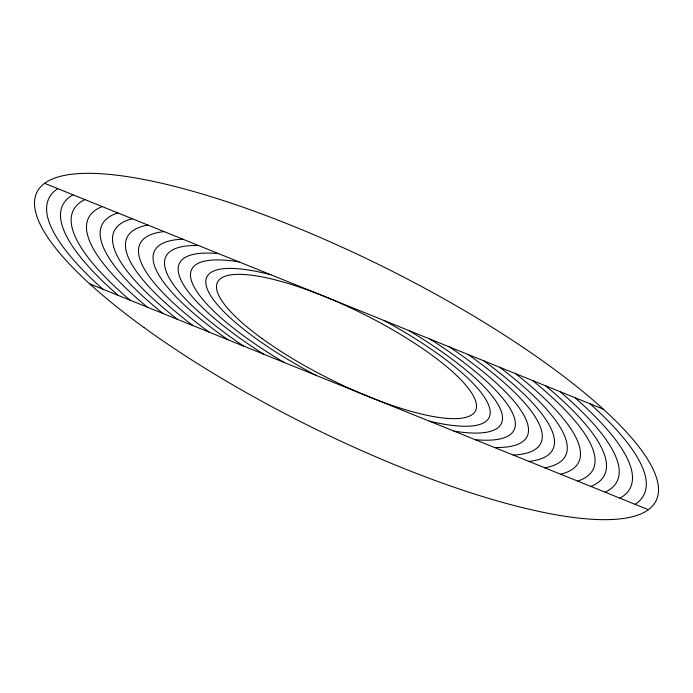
<?xml version="1.0" encoding="UTF-8"?>
<svg xmlns="http://www.w3.org/2000/svg" width="693" height="693" viewBox="0 0 693 693"><rect width="100%" height="100%" fill="white"/><g stroke="black" fill="none" stroke-linecap="round" stroke-linejoin="round"><path stroke-width="1.04" d="M44.621 183.316L603.282 409.13M89.718 283.87L648.379 509.684M590.012 403.759A332.354 84.338 26.5 0 1 635.117 504.322M560.031 391.64A302.304 76.715 26.5 0 1 605.136 492.203M532.596 380.552A275.554 69.924 26.5 0 1 577.702 481.115M499.696 367.255A244.759 62.11 26.5 0 1 544.802 467.818M468.13 354.495A217.039 55.076 26.5 0 1 513.227 455.058M430.076 339.111A187.188 47.496 26.5 0 1 475.173 439.674M384.277 320.608A159.312 40.428 26.5 0 1 488.037 403.707A159.312 40.428 26.5 0 1 429.383 421.162M102.893 289.198A332.458 84.364 26.5 0 1 57.788 188.635M129.998 300.156A305.249 77.46 26.5 0 1 84.901 199.593M162.95 313.479A273.111 69.3 26.5 0 1 117.853 212.916M192.966 325.606A245.062 62.188 26.5 0 1 147.869 225.052M227.971 339.761A214.449 54.418 26.5 0 1 182.874 239.198M315.999 375.337A156.003 39.588 26.5 0 1 207.909 290.48A156.003 39.588 26.5 0 1 270.894 274.774M263.712 354.201A186.625 47.358 26.5 0 1 218.616 253.647M574.835 397.626A317.056 80.457 26.5 0 1 619.94 498.189M118.165 295.374A317.056 80.457 26.5 0 1 73.06 194.811M545.703 385.854A288.236 73.137 26.5 0 1 590.808 486.417M147.297 307.146A288.236 73.137 26.5 0 1 102.192 206.583M515.566 373.674A259.407 65.826 26.5 0 1 560.672 474.229M177.434 319.326A259.407 65.826 26.5 0 1 132.328 218.771M483.861 360.854A230.587 58.515 26.5 0 1 528.958 461.417M209.139 332.146A230.587 58.515 26.5 0 1 164.042 231.583M449.393 346.924A201.758 51.195 26.5 0 1 494.499 447.487M243.607 346.076A201.758 51.195 26.5 0 1 198.501 245.513M408.879 330.544A172.938 43.884 26.5 0 1 453.976 431.107M284.121 362.456A172.938 43.884 26.5 0 1 239.024 261.893M144.014 327.555A345.876 87.768 26.5 0 0 653.317 505.041A345.876 87.768 26.5 0 0 242.169 206.904A345.876 87.768 26.5 0 0 144.014 327.555M262.127 338.608A144.118 36.573 26.5 0 0 474.341 412.56A144.118 36.573 26.5 0 0 303.032 288.331A144.118 36.573 26.5 0 0 262.127 338.608"/></g></svg>
